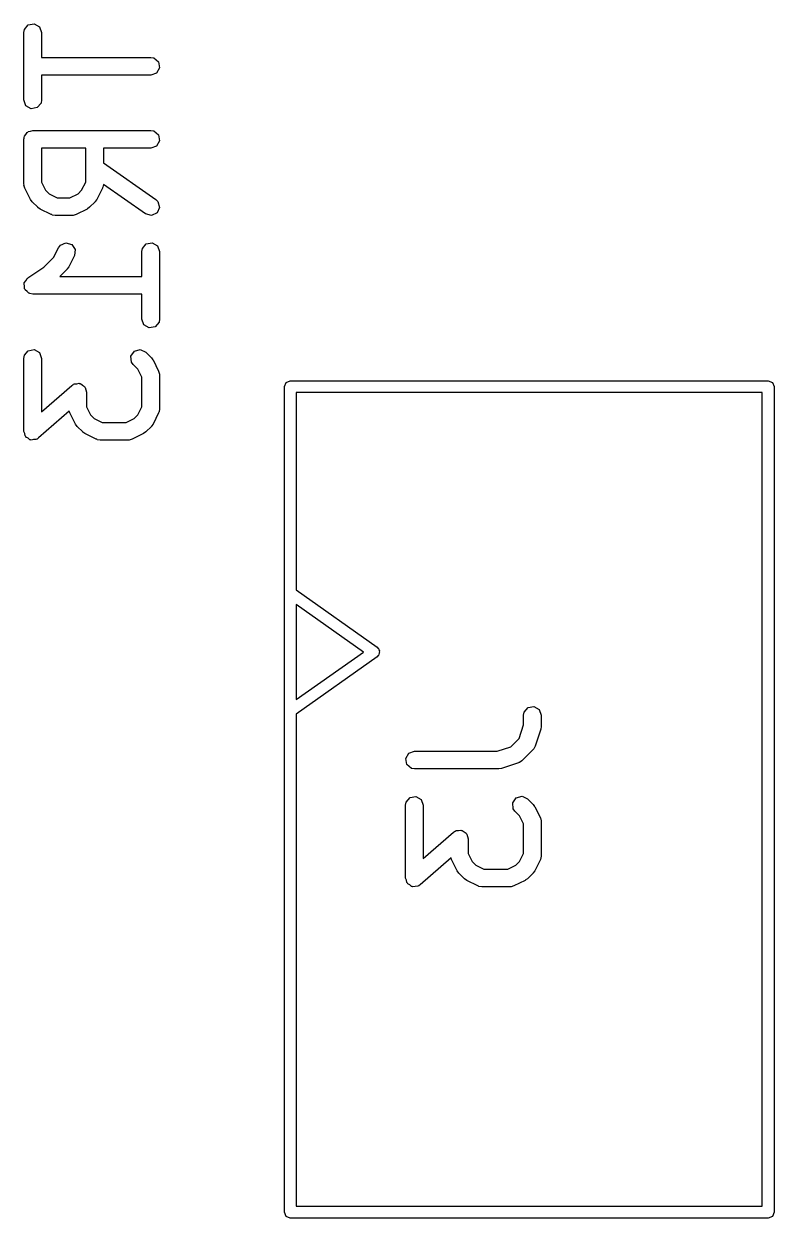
# Model space of a CAD drawing. Extents: x -0.04 to 3.6, y -0.04 to 0.91.
# Drawn here: x 3.3081 to 3.5584, y 0.0571 to 0.4557 of the extents above; entities that cross this region are included whole.
import ezdxf

# ---------------------------------------------------------------- set-up
doc = ezdxf.new("R2010")
doc.units = 0
doc.header["$MEASUREMENT"] = 0
doc.layers.add('BLACK', color=7, linetype='CONTINUOUS')

msp = doc.modelspace()

# ---------------------------------------------------------------- linework, layer by layer
at = {"layer": 'BLACK', "linetype": 'CONTINUOUS'}
for p, q in [((3.3083, 0.45384), (3.3096, 0.45538)), ((3.3096, 0.45538), (3.31159, 0.45574)), ((3.31159, 0.45574), (3.31334, 0.45472)), ((3.31334, 0.45472), (3.31403, 0.45283)), ((3.30813, 0.45283), (3.3083, 0.45384)), ((3.30813, 0.43033), (3.30813, 0.45283)), ((3.31403, 0.45283), (3.31403, 0.44453)), ((3.31403, 0.44453), (3.35045, 0.44453)), ((3.35045, 0.44453), (3.35146, 0.44435)), ((3.35146, 0.44435), (3.35301, 0.44305)), ((3.35301, 0.44305), (3.35336, 0.44107)), ((3.35045, 0.43863), (3.31403, 0.43863)), ((3.31403, 0.43863), (3.31403, 0.43033)), ((3.35235, 0.43932), (3.35045, 0.43863)), ((3.35336, 0.44107), (3.35235, 0.43932)), ((3.30882, 0.42843), (3.30813, 0.43033)), ((3.31057, 0.42742), (3.30882, 0.42843)), ((3.31255, 0.42777), (3.31057, 0.42742)), ((3.31385, 0.42932), (3.31255, 0.42777)), ((3.31403, 0.43033), (3.31385, 0.42932)), ((3.3083, 0.41822), (3.3088, 0.4188)), ((3.3088, 0.4188), (3.30918, 0.41947)), ((3.30918, 0.41947), (3.30943, 0.41956)), ((3.30943, 0.41956), (3.3096, 0.41976)), ((3.3096, 0.41976), (3.31036, 0.4199)), ((3.31036, 0.4199), (3.31108, 0.42016)), ((3.31108, 0.42016), (3.35045, 0.42016)), ((3.35045, 0.42016), (3.35146, 0.41998)), ((3.35146, 0.41998), (3.35301, 0.41868)), ((3.35301, 0.41868), (3.35336, 0.41669)), ((3.30813, 0.41721), (3.30819, 0.41759)), ((3.30813, 0.40221), (3.30813, 0.41721)), ((3.30817, 0.41772), (3.30824, 0.41783)), ((3.30819, 0.41759), (3.30817, 0.41772)), ((3.30824, 0.41783), (3.3083, 0.41822)), ((3.35235, 0.41495), (3.35045, 0.41425)), ((3.35336, 0.41669), (3.35235, 0.41495)), ((3.31403, 0.41425), (3.31403, 0.40291)), ((3.32875, 0.41425), (3.31403, 0.41425)), ((3.32875, 0.40291), (3.32875, 0.41425)), ((3.35045, 0.41425), (3.33465, 0.41425)), ((3.33465, 0.41425), (3.33465, 0.40937)), ((3.33465, 0.40937), (3.35214, 0.39713)), ((3.31403, 0.40291), (3.31538, 0.40021)), ((3.3274, 0.40021), (3.32875, 0.40291)), ((3.30819, 0.40204), (3.30813, 0.40221)), ((3.30814, 0.40187), (3.30819, 0.40204)), ((3.30844, 0.40089), (3.30814, 0.40187)), ((3.31031, 0.39714), (3.30844, 0.40089)), ((3.31538, 0.40021), (3.31658, 0.39901)), ((3.31658, 0.39901), (3.31927, 0.39766)), ((3.3235, 0.39766), (3.3262, 0.39901)), ((3.3262, 0.39901), (3.3274, 0.40021)), ((3.33434, 0.40089), (3.33247, 0.39714)), ((3.33436, 0.40106), (3.33434, 0.40089)), ((3.33448, 0.4012), (3.33436, 0.40106)), ((3.33465, 0.40217), (3.33448, 0.4012)), ((3.34875, 0.39229), (3.33465, 0.40217)), ((3.31036, 0.39709), (3.31031, 0.39714)), ((3.31086, 0.39637), (3.31036, 0.39709)), ((3.31274, 0.3945), (3.31086, 0.39637)), ((3.31927, 0.39766), (3.3235, 0.39766)), ((3.33191, 0.39637), (3.33004, 0.3945)), ((3.33194, 0.39643), (3.33191, 0.39637)), ((3.33247, 0.39714), (3.33194, 0.39643)), ((3.35214, 0.39713), (3.35287, 0.3964)), ((3.35287, 0.3964), (3.35339, 0.39445)), ((3.3128, 0.39447), (3.31274, 0.3945)), ((3.31351, 0.39394), (3.3128, 0.39447)), ((3.31726, 0.39207), (3.31351, 0.39394)), ((3.31743, 0.39205), (3.31726, 0.39207)), ((3.31757, 0.39193), (3.31743, 0.39205)), ((3.31858, 0.39176), (3.31757, 0.39193)), ((3.3242, 0.39176), (3.31858, 0.39176)), ((3.32437, 0.39182), (3.3242, 0.39176)), ((3.32454, 0.39178), (3.32437, 0.39182)), ((3.32552, 0.39207), (3.32454, 0.39178)), ((3.32927, 0.39394), (3.32552, 0.39207)), ((3.32932, 0.39399), (3.32927, 0.39394)), ((3.33004, 0.3945), (3.32932, 0.39399)), ((3.35071, 0.39177), (3.34875, 0.39229)), ((3.35254, 0.39262), (3.35071, 0.39177)), ((3.35339, 0.39445), (3.35254, 0.39262)), ((3.31803, 0.37771), (3.31969, 0.38103)), ((3.31969, 0.38103), (3.3203, 0.38185)), ((3.3203, 0.38185), (3.32215, 0.38266)), ((3.32215, 0.38266), (3.32409, 0.38208)), ((3.32409, 0.38208), (3.3252, 0.3804)), ((3.3252, 0.3804), (3.32497, 0.37839)), ((3.3475, 0.37971), (3.34767, 0.38072)), ((3.3475, 0.37141), (3.3475, 0.37971)), ((3.34767, 0.38072), (3.34897, 0.38227)), ((3.34897, 0.38227), (3.35096, 0.38262)), ((3.35096, 0.38262), (3.35271, 0.38161)), ((3.35271, 0.38161), (3.3534, 0.37971)), ((3.3534, 0.37971), (3.3534, 0.35721)), ((3.31482, 0.37451), (3.31803, 0.37771)), ((3.32497, 0.37839), (3.32309, 0.37464)), ((3.30918, 0.37073), (3.30934, 0.37078)), ((3.30934, 0.37078), (3.30944, 0.37092)), ((3.30944, 0.37092), (3.31482, 0.37451)), ((3.32254, 0.37387), (3.32008, 0.37141)), ((3.32008, 0.37141), (3.3475, 0.37141)), ((3.32257, 0.37393), (3.32254, 0.37387)), ((3.32309, 0.37464), (3.32257, 0.37393)), ((3.30817, 0.36897), (3.30825, 0.36912)), ((3.30832, 0.36813), (3.30817, 0.36897)), ((3.30824, 0.36929), (3.30875, 0.36998)), ((3.30825, 0.36912), (3.30824, 0.36929)), ((3.30837, 0.36728), (3.30832, 0.36813)), ((3.30849, 0.36715), (3.30837, 0.36728)), ((3.30852, 0.36699), (3.30849, 0.36715)), ((3.30918, 0.36644), (3.30852, 0.36699)), ((3.30875, 0.36998), (3.30918, 0.37073)), ((3.30977, 0.36582), (3.30918, 0.36644)), ((3.30994, 0.3658), (3.30977, 0.36582)), ((3.31007, 0.36569), (3.30994, 0.3658)), ((3.31108, 0.36551), (3.31007, 0.36569)), ((3.3475, 0.36551), (3.31108, 0.36551)), ((3.3475, 0.35721), (3.3475, 0.36551)), ((3.34819, 0.35532), (3.3475, 0.35721)), ((3.34994, 0.35431), (3.34819, 0.35532)), ((3.35322, 0.3562), (3.35192, 0.35466)), ((3.3534, 0.35721), (3.35322, 0.3562)), ((3.35192, 0.35466), (3.34994, 0.35431)), ((3.3096, 0.34665), (3.31159, 0.347)), ((3.31159, 0.347), (3.31334, 0.34599)), ((3.345, 0.34651), (3.34696, 0.34703)), ((3.34696, 0.34703), (3.34879, 0.34618)), ((3.30813, 0.34409), (3.3083, 0.3451)), ((3.30813, 0.31972), (3.30813, 0.34409)), ((3.3083, 0.3451), (3.3096, 0.34665)), ((3.31334, 0.34599), (3.31403, 0.34409)), ((3.31403, 0.34409), (3.31403, 0.32623)), ((3.34385, 0.34486), (3.345, 0.34651)), ((3.34402, 0.34284), (3.34385, 0.34486)), ((3.34461, 0.342), (3.34402, 0.34284)), ((3.34879, 0.34618), (3.35066, 0.3443)), ((3.35066, 0.3443), (3.35117, 0.34358)), ((3.35117, 0.34358), (3.35121, 0.34354)), ((3.35121, 0.34354), (3.35309, 0.33979)), ((3.34615, 0.34047), (3.34461, 0.342)), ((3.3475, 0.33777), (3.34615, 0.34047)), ((3.35309, 0.33979), (3.35338, 0.3388)), ((3.31403, 0.32623), (3.32413, 0.33506)), ((3.32413, 0.33506), (3.32451, 0.33529)), ((3.32451, 0.33529), (3.3246, 0.3354)), ((3.3246, 0.3354), (3.32472, 0.33542)), ((3.32472, 0.33542), (3.32501, 0.33559)), ((3.32501, 0.33559), (3.3258, 0.33561)), ((3.3258, 0.33561), (3.32659, 0.33575)), ((3.32659, 0.33575), (3.32679, 0.33563)), ((3.32679, 0.33563), (3.32703, 0.33564)), ((3.32703, 0.33564), (3.32765, 0.33514)), ((3.32765, 0.33514), (3.32834, 0.33474)), ((3.3475, 0.32792), (3.3475, 0.33777)), ((3.35338, 0.3388), (3.35334, 0.33863)), ((3.35334, 0.33863), (3.3534, 0.33847)), ((3.3534, 0.33847), (3.3534, 0.32722)), ((3.39504, 0.33465), (3.39562, 0.33604)), ((3.39562, 0.33604), (3.39701, 0.33661)), ((3.39701, 0.33661), (3.55646, 0.33661)), ((3.55646, 0.33661), (3.55785, 0.33604)), ((3.55785, 0.33604), (3.55843, 0.33465)), ((3.32834, 0.33474), (3.32842, 0.33452)), ((3.32842, 0.33452), (3.3286, 0.33437)), ((3.3286, 0.33437), (3.32876, 0.33359)), ((3.32876, 0.33359), (3.32903, 0.33284)), ((3.32903, 0.33284), (3.32903, 0.32792)), ((3.39504, 0.05906), (3.39504, 0.33465)), ((3.39898, 0.33268), (3.39898, 0.26677)), ((3.55449, 0.33268), (3.39898, 0.33268)), ((3.55449, 0.06102), (3.55449, 0.33268)), ((3.55843, 0.33465), (3.55843, 0.05906)), ((3.32903, 0.32792), (3.33038, 0.32522)), ((3.34615, 0.32522), (3.3475, 0.32792)), ((3.3534, 0.32722), (3.35322, 0.32621)), ((3.32327, 0.32646), (3.31302, 0.3175)), ((3.32344, 0.3259), (3.32327, 0.32646)), ((3.32531, 0.32215), (3.32344, 0.3259)), ((3.33038, 0.32522), (3.33157, 0.32402)), ((3.33157, 0.32402), (3.33427, 0.32267)), ((3.34225, 0.32267), (3.34495, 0.32402)), ((3.34495, 0.32402), (3.34615, 0.32522)), ((3.35309, 0.3259), (3.35121, 0.32215)), ((3.35311, 0.32607), (3.35309, 0.3259)), ((3.35322, 0.32621), (3.35311, 0.32607)), ((3.3084, 0.31897), (3.30813, 0.31972)), ((3.30855, 0.31819), (3.3084, 0.31897)), ((3.32536, 0.3221), (3.32531, 0.32215)), ((3.32586, 0.32138), (3.32536, 0.3221)), ((3.32774, 0.31951), (3.32586, 0.32138)), ((3.3278, 0.31948), (3.32774, 0.31951)), ((3.32851, 0.31895), (3.3278, 0.31948)), ((3.33225, 0.31708), (3.32851, 0.31895)), ((3.33427, 0.32267), (3.34225, 0.32267)), ((3.34802, 0.31895), (3.34427, 0.31708)), ((3.34806, 0.319), (3.34802, 0.31895)), ((3.34879, 0.31951), (3.34806, 0.319)), ((3.35066, 0.32138), (3.34879, 0.31951)), ((3.35069, 0.32144), (3.35066, 0.32138)), ((3.35121, 0.32215), (3.35069, 0.32144)), ((3.30874, 0.31804), (3.30855, 0.31819)), ((3.30882, 0.31782), (3.30874, 0.31804)), ((3.30951, 0.31742), (3.30882, 0.31782)), ((3.31013, 0.31692), (3.30951, 0.31742)), ((3.31036, 0.31693), (3.31013, 0.31692)), ((3.31057, 0.31681), (3.31036, 0.31693)), ((3.31135, 0.31695), (3.31057, 0.31681)), ((3.31215, 0.31697), (3.31135, 0.31695)), ((3.31243, 0.31714), (3.31215, 0.31697)), ((3.31255, 0.31716), (3.31243, 0.31714)), ((3.31264, 0.31727), (3.31255, 0.31716)), ((3.31302, 0.3175), (3.31264, 0.31727)), ((3.33243, 0.31706), (3.33225, 0.31708)), ((3.33257, 0.31694), (3.33243, 0.31706)), ((3.33358, 0.31677), (3.33257, 0.31694)), ((3.34295, 0.31677), (3.33358, 0.31677)), ((3.34311, 0.31683), (3.34295, 0.31677)), ((3.34329, 0.31678), (3.34311, 0.31683)), ((3.34427, 0.31708), (3.34329, 0.31678)), ((3.39898, 0.26677), (3.42598, 0.24767)), ((3.42144, 0.24606), (3.39898, 0.26194)), ((3.39898, 0.26194), (3.39898, 0.23018)), ((3.42598, 0.24767), (3.42617, 0.24738)), ((3.42617, 0.24738), (3.42645, 0.2472)), ((3.42645, 0.2472), (3.42655, 0.24677)), ((3.39898, 0.23018), (3.42144, 0.24606)), ((3.42598, 0.24446), (3.39898, 0.22536)), ((3.42617, 0.24474), (3.42598, 0.24446)), ((3.42645, 0.24493), (3.42617, 0.24474)), ((3.42655, 0.24536), (3.42645, 0.24493)), ((3.42655, 0.24677), (3.42679, 0.2464)), ((3.42679, 0.24573), (3.42655, 0.24536)), ((3.42679, 0.2464), (3.42671, 0.24606)), ((3.42671, 0.24606), (3.42679, 0.24573)), ((3.47504, 0.22598), (3.47633, 0.22753)), ((3.47633, 0.22753), (3.47832, 0.22788)), ((3.47832, 0.22788), (3.48007, 0.22687)), ((3.39898, 0.22536), (3.39898, 0.06102)), ((3.47486, 0.22497), (3.47504, 0.22598)), ((3.47486, 0.2217), (3.47486, 0.22497)), ((3.48007, 0.22687), (3.48076, 0.22497)), ((3.48076, 0.22497), (3.48076, 0.22122)), ((3.47335, 0.21719), (3.47486, 0.2217)), ((3.48061, 0.22029), (3.47874, 0.21466)), ((3.48076, 0.22122), (3.48061, 0.22035)), ((3.48061, 0.22035), (3.48061, 0.22029)), ((3.47059, 0.21443), (3.47335, 0.21719)), ((3.43553, 0.21049), (3.43654, 0.21224)), ((3.43654, 0.21224), (3.43844, 0.21293)), ((3.43844, 0.21293), (3.46608, 0.21293)), ((3.46608, 0.21293), (3.47059, 0.21443)), ((3.47802, 0.21351), (3.47427, 0.20976)), ((3.4781, 0.21367), (3.47802, 0.21351)), ((3.47825, 0.21376), (3.4781, 0.21367)), ((3.47874, 0.21466), (3.47825, 0.21376)), ((3.43588, 0.2085), (3.43553, 0.21049)), ((3.43743, 0.2072), (3.43588, 0.2085)), ((3.47312, 0.20905), (3.4675, 0.20717)), ((3.47326, 0.20916), (3.47312, 0.20905)), ((3.47343, 0.20917), (3.47326, 0.20916)), ((3.47427, 0.20976), (3.47343, 0.20917)), ((3.43844, 0.20702), (3.43743, 0.2072)), ((3.46656, 0.20702), (3.43844, 0.20702)), ((3.46662, 0.20704), (3.46656, 0.20702)), ((3.4675, 0.20717), (3.46662, 0.20704)), ((3.43549, 0.19498), (3.43567, 0.19599)), ((3.43567, 0.19599), (3.43696, 0.19753)), ((3.43696, 0.19753), (3.43895, 0.19788)), ((3.43895, 0.19788), (3.4407, 0.19687)), ((3.4407, 0.19687), (3.44139, 0.19498)), ((3.47121, 0.19574), (3.47237, 0.19739)), ((3.47138, 0.19373), (3.47121, 0.19574)), ((3.47237, 0.19739), (3.47432, 0.19792)), ((3.47432, 0.19792), (3.47615, 0.19706)), ((3.47615, 0.19706), (3.47802, 0.19519)), ((3.43549, 0.1706), (3.43549, 0.19498)), ((3.44139, 0.19498), (3.44139, 0.17711)), ((3.47197, 0.19289), (3.47138, 0.19373)), ((3.47351, 0.19135), (3.47197, 0.19289)), ((3.47486, 0.18865), (3.47351, 0.19135)), ((3.47802, 0.19519), (3.47853, 0.19447)), ((3.47853, 0.19447), (3.47858, 0.19442)), ((3.47858, 0.19442), (3.48045, 0.19067)), ((3.47486, 0.1788), (3.47486, 0.18865)), ((3.48045, 0.19067), (3.48074, 0.18969)), ((3.48074, 0.18969), (3.4807, 0.18952)), ((3.4807, 0.18952), (3.48076, 0.18935)), ((3.48076, 0.18935), (3.48076, 0.1781)), ((3.44139, 0.17711), (3.45149, 0.18595)), ((3.45149, 0.18595), (3.45187, 0.18618)), ((3.45187, 0.18618), (3.45196, 0.18628)), ((3.45196, 0.18628), (3.45208, 0.1863)), ((3.45208, 0.1863), (3.45237, 0.18648)), ((3.45237, 0.18648), (3.45317, 0.1865)), ((3.45317, 0.1865), (3.45395, 0.18663)), ((3.45395, 0.18663), (3.45416, 0.18652)), ((3.45416, 0.18652), (3.45439, 0.18652)), ((3.45439, 0.18652), (3.45501, 0.18602)), ((3.45501, 0.18602), (3.4557, 0.18563)), ((3.4557, 0.18563), (3.45578, 0.1854)), ((3.45578, 0.1854), (3.45596, 0.18526)), ((3.45596, 0.18526), (3.45612, 0.18448)), ((3.45612, 0.18448), (3.45639, 0.18373)), ((3.45639, 0.18373), (3.45639, 0.1788)), ((3.45063, 0.17735), (3.44038, 0.16838)), ((3.4508, 0.17678), (3.45063, 0.17735)), ((3.45267, 0.17303), (3.4508, 0.17678)), ((3.45639, 0.1788), (3.45774, 0.1761)), ((3.45774, 0.1761), (3.45894, 0.17491)), ((3.47231, 0.17491), (3.47351, 0.1761)), ((3.47351, 0.1761), (3.47486, 0.1788)), ((3.48045, 0.17678), (3.47858, 0.17303)), ((3.48047, 0.17696), (3.48045, 0.17678)), ((3.48058, 0.17709), (3.48047, 0.17696)), ((3.48076, 0.1781), (3.48058, 0.17709)), ((3.45272, 0.17299), (3.45267, 0.17303)), ((3.45323, 0.17227), (3.45272, 0.17299)), ((3.4551, 0.17039), (3.45323, 0.17227)), ((3.45894, 0.17491), (3.46163, 0.17356)), ((3.46163, 0.17356), (3.46961, 0.17356)), ((3.46961, 0.17356), (3.47231, 0.17491)), ((3.47802, 0.17227), (3.47615, 0.17039)), ((3.47805, 0.17232), (3.47802, 0.17227)), ((3.47858, 0.17303), (3.47805, 0.17232)), ((3.43576, 0.16986), (3.43549, 0.1706)), ((3.43591, 0.16908), (3.43576, 0.16986)), ((3.4361, 0.16893), (3.43591, 0.16908)), ((3.43618, 0.16871), (3.4361, 0.16893)), ((3.43687, 0.16831), (3.43618, 0.16871)), ((3.43749, 0.16781), (3.43687, 0.16831)), ((3.43772, 0.16781), (3.43749, 0.16781)), ((3.43793, 0.1677), (3.43772, 0.16781)), ((3.43871, 0.16783), (3.43793, 0.1677)), ((3.43951, 0.16785), (3.43871, 0.16783)), ((3.4398, 0.16803), (3.43951, 0.16785)), ((3.43992, 0.16805), (3.4398, 0.16803)), ((3.44, 0.16815), (3.43992, 0.16805)), ((3.44038, 0.16838), (3.44, 0.16815)), ((3.45516, 0.17036), (3.4551, 0.17039)), ((3.45587, 0.16984), (3.45516, 0.17036)), ((3.45962, 0.16796), (3.45587, 0.16984)), ((3.45979, 0.16794), (3.45962, 0.16796)), ((3.45993, 0.16783), (3.45979, 0.16794)), ((3.46094, 0.16765), (3.45993, 0.16783)), ((3.47031, 0.16765), (3.46094, 0.16765)), ((3.47048, 0.16771), (3.47031, 0.16765)), ((3.47065, 0.16767), (3.47048, 0.16771)), ((3.47163, 0.16796), (3.47065, 0.16767)), ((3.47538, 0.16984), (3.47163, 0.16796)), ((3.47543, 0.16988), (3.47538, 0.16984)), ((3.47615, 0.17039), (3.47543, 0.16988)), ((3.39898, 0.06102), (3.55449, 0.06102)), ((3.39562, 0.05766), (3.39504, 0.05906)), ((3.39701, 0.05709), (3.39562, 0.05766)), ((3.55646, 0.05709), (3.39701, 0.05709)), ((3.55785, 0.05766), (3.55646, 0.05709)), ((3.55843, 0.05906), (3.55785, 0.05766))]:
    msp.add_line(p, q, dxfattribs=at)

doc.saveas('drawing.dxf')
